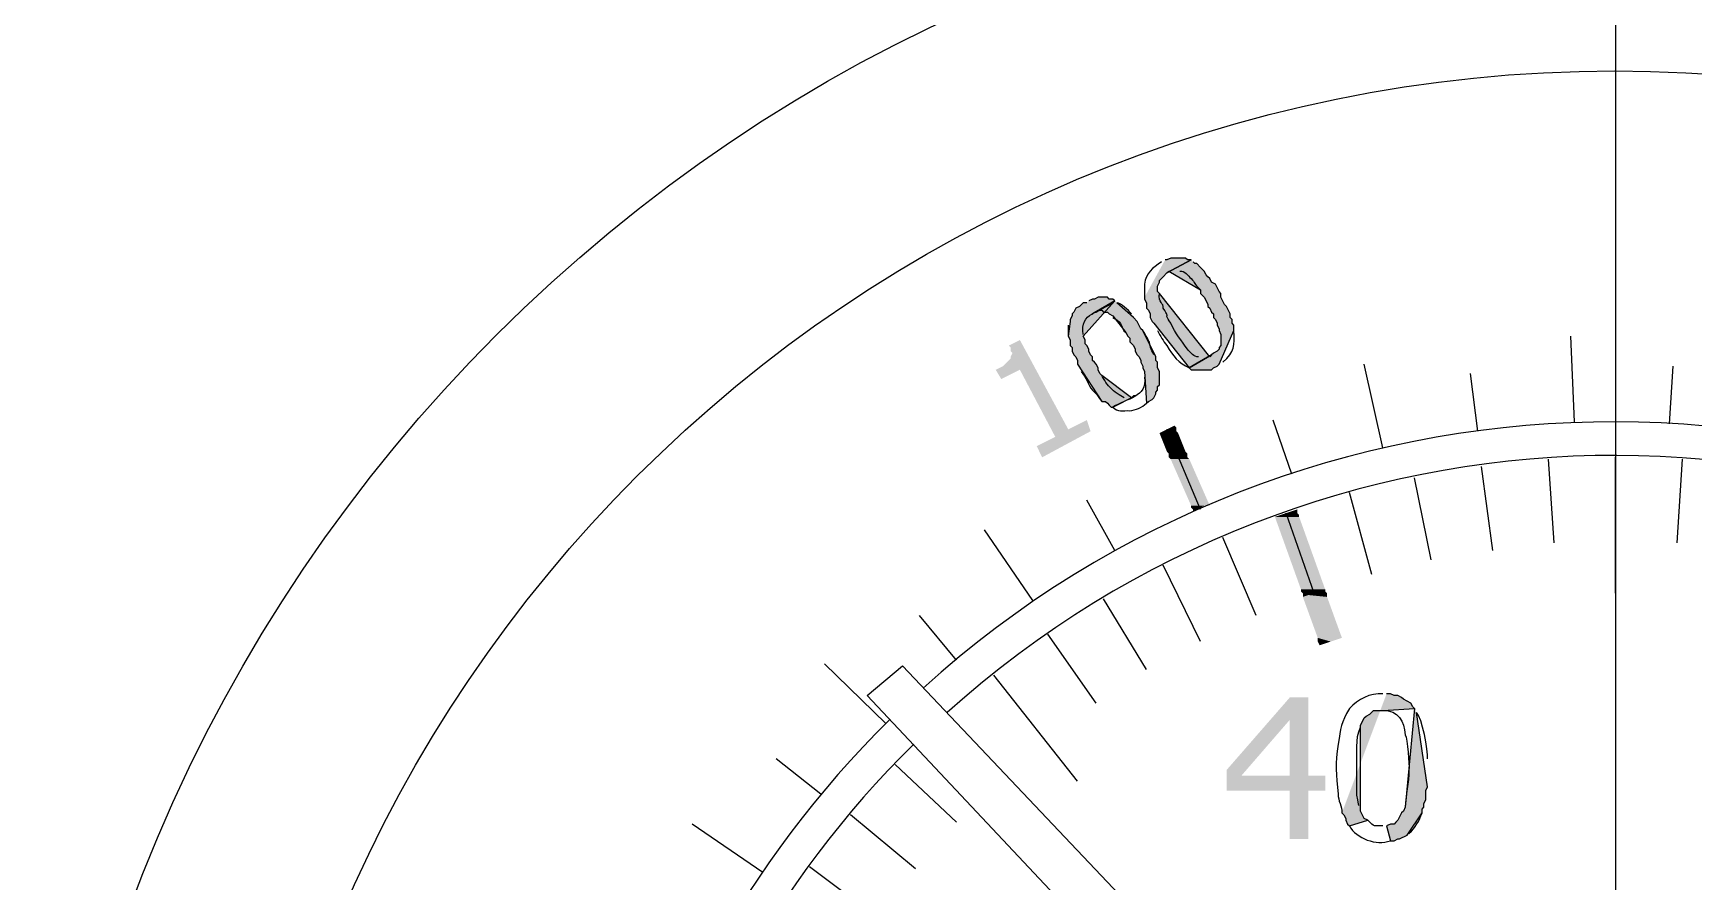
# Model space of a CAD drawing. Header units: millimetres. Extents: x 126854 to 137041, y -144259 to -137812.
# Drawn here: x 129306.1 to 129364.4, y -138987.9 to -138958.1 of the extents above; entities that cross this region are included whole.
import ezdxf

# ---------------------------------------------------------------- set-up
doc = ezdxf.new("R2010")
doc.units = ezdxf.units.MM
doc.header["$LTSCALE"] = 13
doc.linetypes.add('CENTERX2', pattern=[101.6, 63.5, -12.7, 12.7, -12.7])
doc.layers.add('1', color=4, linetype='Continuous')
doc.layers.add('PDF_几何图形', color=7, linetype='Continuous')
doc.layers.add('PDF_实体填充', color=7, linetype='Continuous', true_color=0xffffff)
doc.layers.add('标注、文本', color=3, linetype='Continuous', lineweight=25)

# ---------------------------------------------------------------- blocks, each defined once
blk = doc.blocks.new('A$C1C912F39')
at = {"layer": 'PDF_实体填充', "transparency": 33554559}
for points in [[(38.975, 121.855), (38.975, 121.789), (39.04, 121.659), (39.04, 121.463), (39.106, 121.398), (39.171, 121.267), (39.171, 121.137), (39.236, 121.006), (39.302, 120.941), (40.542, 119.374), (41.325, 119.831), (41.26, 119.766), (39.497, 121.985), (39.432, 122.051), (39.432, 122.246), (39.497, 122.377), (39.497, 122.442), (39.563, 122.507), (39.628, 122.573), (39.759, 122.703), (40.607, 123.16), (40.477, 123.16), (40.411, 123.226), (39.889, 123.226), (39.759, 123.16), (39.693, 123.16)], [(40.607, 123.16), (39.759, 122.703), (39.824, 122.769), (40.934, 122.116), (40.934, 121.985), (40.999, 121.92), (41.064, 121.855), (41.13, 121.724), (41.195, 121.594), (41.195, 121.528), (41.26, 121.463), (41.325, 121.332), (41.391, 121.267), (41.391, 121.137), (41.456, 121.071), (41.521, 120.941), (41.521, 120.875), (41.587, 120.745), (41.587, 120.68), (41.652, 120.549), (41.652, 120.157), (41.587, 120.092), (41.587, 120.027), (41.521, 119.961), (41.391, 119.896), (41.325, 119.831), (40.542, 119.374), (40.607, 119.309), (41.325, 119.309), (41.391, 119.374), (41.521, 119.439), (41.587, 119.504), (42.109, 120.68), (42.109, 120.875), (42.044, 120.941), (42.044, 121.071), (41.978, 121.137), (41.978, 121.267), (41.848, 121.528), (41.782, 121.594), (41.652, 121.855), (41.652, 121.985), (41.587, 122.051), (41.456, 122.312), (41.325, 122.377), (41.26, 122.507), (41.195, 122.573), (41.13, 122.638), (41.064, 122.769), (40.999, 122.834), (40.934, 122.899), (40.803, 123.03), (40.738, 123.03), (40.673, 123.095)], [(36.951, 121.659), (36.821, 121.659), (36.69, 121.528), (36.56, 121.463), (36.494, 121.332), (36.429, 121.267), (36.429, 121.202), (36.364, 121.071), (36.364, 121.006), (36.298, 120.484), (36.364, 120.353), (36.364, 120.157), (36.429, 120.092), (36.429, 119.961), (36.494, 119.831), (36.56, 119.766), (36.625, 119.635), (36.625, 119.504), (37.474, 118.199), (37.604, 118.199), (37.669, 118.133), (37.735, 118.068), (37.8, 118.003), (37.865, 118.003), (38.649, 118.395), (38.583, 118.395), (38.518, 118.329), (37.474, 119.113), (37.408, 119.178), (37.343, 119.309), (37.343, 119.374), (37.278, 119.504), (37.212, 119.57), (37.147, 119.635), (37.147, 119.766), (37.082, 119.831), (37.017, 119.961), (37.017, 120.027), (36.951, 120.157), (36.886, 120.223), (36.886, 120.353), (36.821, 120.484), (37.931, 121.724), (37.865, 121.789), (37.735, 121.789), (37.669, 121.855), (37.343, 121.855), (37.212, 121.789), (37.147, 121.789), (37.017, 121.724)], [(37.931, 121.724), (37.147, 121.267), (37.212, 121.332), (37.278, 121.332), (37.408, 121.398), (37.474, 121.398), (37.539, 121.332), (37.669, 121.332), (37.735, 121.267), (37.865, 121.202), (38.322, 120.614), (38.388, 120.484), (38.453, 120.418), (38.453, 120.288), (38.583, 120.157), (38.649, 120.027), (38.649, 119.961), (38.714, 119.831), (38.779, 119.766), (38.845, 119.635), (38.845, 119.57), (38.91, 119.439), (38.91, 119.374), (38.975, 119.243), (39.04, 118.133), (39.106, 118.199), (39.236, 118.264), (39.302, 118.329), (39.367, 118.46), (39.367, 118.525), (39.432, 118.59), (39.432, 118.721), (39.497, 118.786), (39.497, 119.243), (39.432, 119.374), (39.432, 119.57), (39.367, 119.635), (39.367, 119.766), (38.91, 120.68), (38.845, 120.745), (38.714, 121.006), (38.583, 121.137), (37.996, 121.659)], [(34.601, 120.353), (34.209, 120.157), (34.275, 120.092), (34.275, 119.961), (34.34, 119.896), (34.275, 119.766), (34.275, 119.7), (34.209, 119.635), (34.144, 119.57), (34.013, 119.439), (33.752, 119.309), (33.948, 118.982), (34.601, 119.309), (35.841, 116.958), (35.189, 116.632), (35.384, 116.24), (37.082, 117.154), (36.951, 117.546), (36.298, 117.219)], [(44.72, 107.818), (44.067, 107.818), (41.848, 105.272), (41.848, 104.554), (44.067, 104.554), (44.067, 102.857), (44.72, 102.857), (44.72, 104.554), (45.308, 104.554), (45.308, 105.076), (42.37, 105.076), (44.067, 107.035)], [(44.72, 107.818), (44.067, 107.035), (44.067, 105.076), (42.37, 105.076), (44.72, 105.076)], [(45.895, 103.771), (45.961, 103.705), (46.026, 103.575), (46.026, 103.51), (46.091, 103.379), (46.156, 103.314), (46.809, 103.51), (46.679, 103.575), (46.548, 103.836), (46.548, 103.901), (46.548, 106.774), (46.548, 106.839), (46.679, 107.1), (46.744, 107.166), (46.875, 107.231), (47.005, 107.361), (47.332, 107.361), (48.441, 107.427), (48.376, 107.492), (48.311, 107.623), (48.05, 107.753), (47.984, 107.818), (47.854, 107.884), (47.723, 107.884), (47.593, 107.949), (47.462, 107.949)], [(48.441, 107.427), (48.115, 103.967), (48.05, 103.836), (47.984, 103.771), (47.854, 103.51), (47.789, 103.444), (47.723, 103.379), (47.593, 103.379), (47.462, 103.314), (47.593, 102.791), (47.723, 102.791), (47.854, 102.857), (47.919, 102.857), (48.18, 102.987), (48.703, 103.771), (48.703, 103.901), (48.768, 103.967), (48.768, 104.097), (48.833, 104.228), (48.833, 104.554), (48.898, 104.685), (48.507, 107.296)]]:
    blk.add_hatch(color=7, dxfattribs=at).paths.add_polyline_path(points, flags=16)
at = {"layer": 'PDF_几何图形'}
for points in [[(38.975, 121.855), (38.975, 121.789), (39.04, 121.659), (39.04, 121.463), (39.106, 121.398), (39.171, 121.267), (39.171, 121.137), (39.236, 121.006), (39.302, 120.941), (40.542, 119.374), (41.325, 119.831), (41.26, 119.766), (39.497, 121.985), (39.432, 122.051), (39.432, 122.246), (39.497, 122.377), (39.497, 122.442), (39.563, 122.507), (39.628, 122.573), (39.759, 122.703), (40.607, 123.16), (40.477, 123.16), (40.411, 123.226), (39.889, 123.226), (39.759, 123.16), (39.693, 123.16)], [(40.607, 123.16), (39.759, 122.703), (39.824, 122.769), (40.934, 122.116), (40.934, 121.985), (40.999, 121.92), (41.064, 121.855), (41.13, 121.724), (41.195, 121.594), (41.195, 121.528), (41.26, 121.463), (41.325, 121.332), (41.391, 121.267), (41.391, 121.137), (41.456, 121.071), (41.521, 120.941), (41.521, 120.875), (41.587, 120.745), (41.587, 120.68), (41.652, 120.549), (41.652, 120.157), (41.587, 120.092), (41.587, 120.027), (41.521, 119.961), (41.391, 119.896), (41.325, 119.831), (40.542, 119.374), (40.607, 119.309), (41.325, 119.309), (41.391, 119.374), (41.521, 119.439), (41.587, 119.504), (42.109, 120.68), (42.109, 120.875), (42.044, 120.941), (42.044, 121.071), (41.978, 121.137), (41.978, 121.267), (41.848, 121.528), (41.782, 121.594), (41.652, 121.855), (41.652, 121.985), (41.587, 122.051), (41.456, 122.312), (41.325, 122.377), (41.26, 122.507), (41.195, 122.573), (41.13, 122.638), (41.064, 122.769), (40.999, 122.834), (40.934, 122.899), (40.803, 123.03), (40.738, 123.03), (40.673, 123.095)], [(36.951, 121.659), (36.821, 121.659), (36.69, 121.528), (36.56, 121.463), (36.494, 121.332), (36.429, 121.267), (36.429, 121.202), (36.364, 121.071), (36.364, 121.006), (36.298, 120.484), (36.364, 120.353), (36.364, 120.157), (36.429, 120.092), (36.429, 119.961), (36.494, 119.831), (36.56, 119.766), (36.625, 119.635), (36.625, 119.504), (37.474, 118.199), (37.604, 118.199), (37.669, 118.133), (37.735, 118.068), (37.8, 118.003), (37.865, 118.003), (38.649, 118.395), (38.583, 118.395), (38.518, 118.329), (37.474, 119.113), (37.408, 119.178), (37.343, 119.309), (37.343, 119.374), (37.278, 119.504), (37.212, 119.57), (37.147, 119.635), (37.147, 119.766), (37.082, 119.831), (37.017, 119.961), (37.017, 120.027), (36.951, 120.157), (36.886, 120.223), (36.886, 120.353), (36.821, 120.484), (37.931, 121.724), (37.865, 121.789), (37.735, 121.789), (37.669, 121.855), (37.343, 121.855), (37.212, 121.789), (37.147, 121.789), (37.017, 121.724)], [(37.931, 121.724), (37.147, 121.267), (37.212, 121.332), (37.278, 121.332), (37.408, 121.398), (37.474, 121.398), (37.539, 121.332), (37.669, 121.332), (37.735, 121.267), (37.865, 121.202), (38.322, 120.614), (38.388, 120.484), (38.453, 120.418), (38.453, 120.288), (38.583, 120.157), (38.649, 120.027), (38.649, 119.961), (38.714, 119.831), (38.779, 119.766), (38.845, 119.635), (38.845, 119.57), (38.91, 119.439), (38.91, 119.374), (38.975, 119.243), (39.04, 118.133), (39.106, 118.199), (39.236, 118.264), (39.302, 118.329), (39.367, 118.46), (39.367, 118.525), (39.432, 118.59), (39.432, 118.721), (39.497, 118.786), (39.497, 119.243), (39.432, 119.374), (39.432, 119.57), (39.367, 119.635), (39.367, 119.766), (38.91, 120.68), (38.845, 120.745), (38.714, 121.006), (38.583, 121.137), (37.996, 121.659)], [(54.056, 117.481), (53.925, 120.484)], [(47.332, 116.567), (46.679, 119.504)], [(57.385, 117.415), (57.516, 119.439)], [(50.661, 117.154), (50.4, 119.178)], [(40.934, 114.412), (39.759, 117.219)], [(44.133, 115.653), (43.48, 117.546)], [(51.183, 112.976), (50.792, 115.914)], [(53.338, 113.237), (53.142, 116.175)], [(55.492, 111.474), (55.492, 116.24)], [(57.647, 113.237), (57.842, 116.175)], [(49.029, 112.649), (48.441, 115.522)], [(37.931, 112.976), (36.951, 114.739)], [(46.94, 112.127), (46.156, 115)], [(44.916, 111.474), (43.937, 114.282)], [(35.058, 111.213), (33.361, 113.694)], [(42.892, 110.691), (41.717, 113.433)], [(40.934, 109.777), (39.628, 112.454)], [(39.04, 108.798), (37.539, 111.278)], [(32.381, 109.124), (31.076, 110.691)], [(37.278, 107.623), (35.58, 110.038)], [(29.9, 106.904), (27.746, 108.994)], [(29.248, 107.884), (30.488, 108.928)], [(38.714, 100.245), (30.488, 108.928)], [(36.625, 104.881), (33.687, 108.602)], [(37.474, 99.135), (29.248, 107.884)], [(45.895, 103.771), (45.961, 103.705), (46.026, 103.575), (46.026, 103.51), (46.091, 103.379), (46.156, 103.314), (46.809, 103.51), (46.679, 103.575), (46.548, 103.836), (46.548, 103.901), (46.548, 106.774), (46.548, 106.839), (46.679, 107.1), (46.744, 107.166), (46.875, 107.231), (47.005, 107.361), (47.332, 107.361), (48.441, 107.427), (48.376, 107.492), (48.311, 107.623), (48.05, 107.753), (47.984, 107.818), (47.854, 107.884), (47.723, 107.884), (47.593, 107.949), (47.462, 107.949)], [(48.441, 107.427), (48.115, 103.967), (48.05, 103.836), (47.984, 103.771), (47.854, 103.51), (47.789, 103.444), (47.723, 103.379), (47.593, 103.379), (47.462, 103.314), (47.593, 102.791), (47.723, 102.791), (47.854, 102.857), (47.919, 102.857), (48.18, 102.987), (48.703, 103.771), (48.703, 103.901), (48.768, 103.967), (48.768, 104.097), (48.833, 104.228), (48.833, 104.554), (48.898, 104.685), (48.507, 107.296)], [(27.616, 104.424), (26.049, 105.664)], [(32.381, 103.444), (30.227, 105.468)], [(30.945, 101.812), (28.66, 103.705)], [(25.592, 101.682), (23.111, 103.379)], [(29.574, 100.115), (27.224, 101.877)]]:
    blk.add_lwpolyline(points, dxfattribs=at)
for radius in [55.46, 48.474, 48.474]:
    blk.add_circle((55.46, 81.313), radius, dxfattribs=at)
for points in [[(39.563, 123.095), (39.257, 122.875), (39.014, 122.709), (38.975, 122.312)], [(38.975, 122.312), (38.975, 122.159), (38.975, 122.007), (38.975, 121.855)], [(40.216, 122.769), (40.382, 122.797), (40.493, 122.604), (40.607, 122.507)], [(40.607, 122.507), (40.765, 122.348), (40.674, 122.339), (40.934, 122.116)], [(36.821, 120.549), (36.701, 121.341), (37.367, 121.271), (37.931, 121.724)], [(39.628, 121.463), (39.65, 121.662), (39.453, 121.646), (39.497, 121.985)], [(37.865, 121.137), (38.293, 120.934), (38.077, 120.789), (38.322, 120.614)], [(38.518, 121.267), (38.385, 121.4), (38.174, 121.637), (37.996, 121.659)], [(39.889, 120.941), (39.579, 121.419), (39.938, 120.984), (39.628, 121.463)], [(78.603, 109.124), (64.742, 120.603), (44.556, 120.238), (31.206, 108.145)], [(36.298, 120.875), (36.298, 120.745), (36.298, 120.614), (36.298, 120.484)], [(39.302, 119.831), (39.041, 120.3), (39.312, 120.085), (38.91, 120.68)], [(39.432, 120.68), (39.52, 120.493), (39.626, 120.312), (39.759, 120.157)], [(40.477, 120.027), (40.273, 120.33), (40.054, 120.578), (39.889, 120.941)], [(41.717, 119.57), (42.156, 119.949), (42.114, 120.145), (42.109, 120.68)], [(39.759, 120.157), (39.962, 119.783), (40.168, 119.552), (40.542, 119.374)], [(40.868, 119.766), (40.701, 119.737), (40.591, 119.93), (40.477, 120.027)], [(77.82, 108.21), (64.4, 119.349), (45.028, 118.943), (32.055, 107.296)], [(36.755, 119.243), (36.916, 119.051), (36.998, 118.794), (37.147, 118.59)], [(37.8, 118.656), (37.685, 118.742), (37.546, 118.982), (37.474, 119.113)], [(38.975, 119.047), (39.067, 118.336), (38.348, 118.313), (37.865, 118.003)], [(37.147, 118.59), (37.406, 118.367), (37.315, 118.359), (37.474, 118.199)], [(38.257, 118.329), (38.126, 118.402), (37.886, 118.541), (37.8, 118.656)], [(37.865, 118.003), (38.027, 117.798), (38.201, 117.893), (38.453, 117.872)], [(38.453, 117.872), (38.664, 117.894), (38.873, 117.972), (39.04, 118.133)], [(47.332, 107.949), (46.887, 107.971), (46.455, 107.759), (46.156, 107.427)], [(46.156, 107.427), (45.857, 106.921), (45.852, 106.753), (45.765, 106.186)], [(47.332, 107.361), (47.868, 107.38), (48.073, 106.974), (48.115, 106.513)], [(48.898, 105.664), (48.909, 105.952), (48.717, 107.109), (48.507, 107.296)], [(30.031, 107.035), (19.948, 97.118), (16.523, 81.87), (21.609, 68.647)], [(46.418, 105.403), (46.433, 105.863), (46.351, 106.351), (46.548, 106.774)], [(30.88, 106.186), (21.053, 96.516), (17.938, 82.007), (22.654, 69.104)], [(45.765, 106.186), (45.647, 105.471), (45.694, 105.125), (45.765, 104.424)], [(48.115, 106.513), (48.19, 106.371), (48.262, 105.444), (48.246, 105.272)], [(46.418, 104.75), (46.418, 104.968), (46.418, 105.185), (46.418, 105.403)], [(48.246, 105.272), (48.233, 104.832), (48.14, 104.404), (48.115, 103.967)], [(45.765, 104.424), (45.753, 104.196), (45.906, 103.998), (45.895, 103.771)], [(46.483, 104.032), (46.439, 104.385), (46.394, 104.249), (46.418, 104.75)], [(48.246, 103.053), (48.485, 103.259), (48.6, 103.488), (48.703, 103.771)], [(46.156, 103.314), (46.413, 102.872), (47.095, 102.612), (47.593, 102.791)], [(47.332, 103.314), (46.991, 103.321), (47.055, 103.257), (46.809, 103.51)]]:
    blk.add_open_spline(points, degree=3, dxfattribs=at)
at = {"layer": 'PDF_实体填充', "transparency": 33554559}
for points in [[(39.628, 117.154), (39.497, 117.089), (39.824, 117.089)], [(39.497, 117.089), (39.759, 116.436), (40.085, 116.436)], [(39.497, 117.089), (39.824, 117.089), (40.085, 116.436)], [(39.759, 117.219), (39.628, 117.154), (39.759, 117.154)], [(39.628, 117.154), (39.759, 117.154), (39.824, 117.089)], [(39.889, 117.285), (39.759, 117.219), (40.085, 117.219)], [(39.759, 117.219), (39.759, 117.154), (40.085, 117.154)], [(39.759, 117.219), (40.085, 117.219), (40.085, 117.154)], [(39.759, 117.154), (39.824, 117.089), (40.15, 117.089)], [(39.759, 117.154), (40.085, 117.154), (40.15, 117.089)], [(39.824, 117.089), (40.085, 116.436), (40.411, 116.436)], [(39.824, 117.089), (40.15, 117.089), (40.411, 116.436)], [(40.02, 117.35), (39.889, 117.285), (40.085, 117.285)], [(39.889, 117.285), (40.085, 117.285), (40.085, 117.219)], [(39.759, 116.436), (39.824, 116.371), (40.15, 116.371)], [(39.759, 116.436), (40.085, 116.436), (40.15, 116.371)], [(39.824, 116.371), (39.824, 116.305), (40.15, 116.305)], [(39.824, 116.371), (40.15, 116.371), (40.15, 116.305)], [(39.824, 116.305), (39.824, 116.24), (40.02, 116.24)], [(39.824, 116.305), (40.15, 116.305), (40.02, 116.24)], [(39.824, 116.24), (40.02, 116.24), (39.889, 116.175)], [(40.02, 116.24), (39.889, 116.175), (40.216, 116.175)], [(39.889, 116.175), (40.607, 114.543), (40.934, 114.543)], [(39.889, 116.175), (40.216, 116.175), (40.934, 114.543)], [(40.15, 116.305), (40.02, 116.24), (40.15, 116.24)], [(40.02, 116.24), (40.15, 116.24), (40.216, 116.175)], [(40.085, 116.436), (40.15, 116.371), (40.281, 116.371)], [(40.085, 116.436), (40.411, 116.436), (40.281, 116.371)], [(40.15, 116.371), (40.281, 116.371), (40.15, 116.305)], [(40.281, 116.371), (40.15, 116.305), (40.477, 116.305)], [(40.15, 116.305), (40.15, 116.24), (40.477, 116.24)], [(40.15, 116.305), (40.477, 116.305), (40.477, 116.24)], [(40.15, 116.24), (40.216, 116.175), (40.542, 116.175)], [(40.15, 116.24), (40.477, 116.24), (40.542, 116.175)], [(40.216, 116.175), (40.934, 114.543), (41.26, 114.543)], [(40.216, 116.175), (40.542, 116.175), (41.26, 114.543)], [(40.411, 116.436), (40.281, 116.371), (40.477, 116.371)], [(40.281, 116.371), (40.477, 116.371), (40.477, 116.305)], [(40.607, 114.543), (40.607, 114.477), (40.934, 114.477)], [(40.607, 114.543), (40.934, 114.543), (40.934, 114.477)], [(40.607, 114.477), (40.673, 114.412), (40.803, 114.412)], [(40.607, 114.477), (40.934, 114.477), (40.803, 114.412)], [(40.673, 114.412), (40.803, 114.412), (40.673, 114.347)], [(40.934, 114.543), (41.26, 114.543), (41.064, 114.543)], [(40.934, 114.543), (41.064, 114.543), (40.934, 114.477)], [(43.741, 114.216), (43.545, 114.151), (44.002, 114.151)], [(43.545, 114.151), (44.459, 111.605), (44.851, 111.605)], [(43.545, 114.151), (44.002, 114.151), (44.851, 111.605)], [(43.937, 114.282), (43.741, 114.216), (43.937, 114.216)], [(43.741, 114.216), (43.937, 114.216), (44.002, 114.151)], [(44.133, 114.347), (43.937, 114.282), (44.328, 114.282)], [(43.937, 114.282), (43.937, 114.216), (44.394, 114.216)], [(43.937, 114.282), (44.328, 114.282), (44.394, 114.216)], [(43.937, 114.216), (44.002, 114.151), (44.394, 114.151)], [(43.937, 114.216), (44.394, 114.216), (44.394, 114.151)], [(44.002, 114.151), (44.851, 111.605), (45.308, 111.605)], [(44.002, 114.151), (44.394, 114.151), (45.308, 111.605)], [(44.328, 114.412), (44.133, 114.347), (44.328, 114.347)], [(44.133, 114.347), (44.328, 114.347), (44.328, 114.282)], [(44.459, 111.605), (44.459, 111.54), (44.916, 111.54)], [(44.459, 111.605), (44.851, 111.605), (44.916, 111.54)], [(44.459, 111.54), (44.524, 111.474), (44.916, 111.474)], [(44.459, 111.54), (44.916, 111.54), (44.916, 111.474)], [(44.524, 111.474), (44.524, 111.409), (44.72, 111.409)], [(44.524, 111.474), (44.916, 111.474), (44.72, 111.409)], [(44.524, 111.409), (44.72, 111.409), (44.524, 111.344)], [(44.72, 111.409), (44.524, 111.344), (45.373, 111.344)], [(44.524, 111.344), (45.047, 109.907), (45.895, 109.907)], [(44.524, 111.344), (45.373, 111.344), (45.895, 109.907)], [(44.916, 111.474), (44.72, 111.409), (45.373, 111.409)], [(44.72, 111.409), (45.373, 111.409), (45.373, 111.344)], [(44.851, 111.605), (44.916, 111.54), (45.112, 111.54)], [(44.851, 111.605), (45.308, 111.605), (45.112, 111.54)], [(44.916, 111.54), (45.112, 111.54), (44.916, 111.474)], [(45.112, 111.54), (44.916, 111.474), (45.373, 111.474)], [(44.916, 111.474), (45.373, 111.474), (45.373, 111.409)], [(45.308, 111.605), (45.112, 111.54), (45.308, 111.54)], [(45.112, 111.54), (45.308, 111.54), (45.373, 111.474)], [(45.047, 109.907), (45.047, 109.777), (45.504, 109.777)], [(45.047, 109.907), (45.895, 109.907), (45.504, 109.777)], [(45.047, 109.777), (45.504, 109.777), (45.112, 109.646)]]:
    blk.add_solid(points, dxfattribs=at)

msp = doc.modelspace()

# ---------------------------------------------------------------- linework, layer by layer
at = {"layer": '1', "color": 1, "linetype": 'CENTERX2', "lineweight": -3, "ltscale": 0.1}
msp.add_line((129361.642, -138800.955), (129361.642, -139072.299), dxfattribs=at)

# ---------------------------------------------------------------- block references
at = {"layer": '标注、文本'}
msp.add_blockref('A$C1C912F39', (129306.15, -139089.236), dxfattribs=at)

doc.saveas('drawing.dxf')
